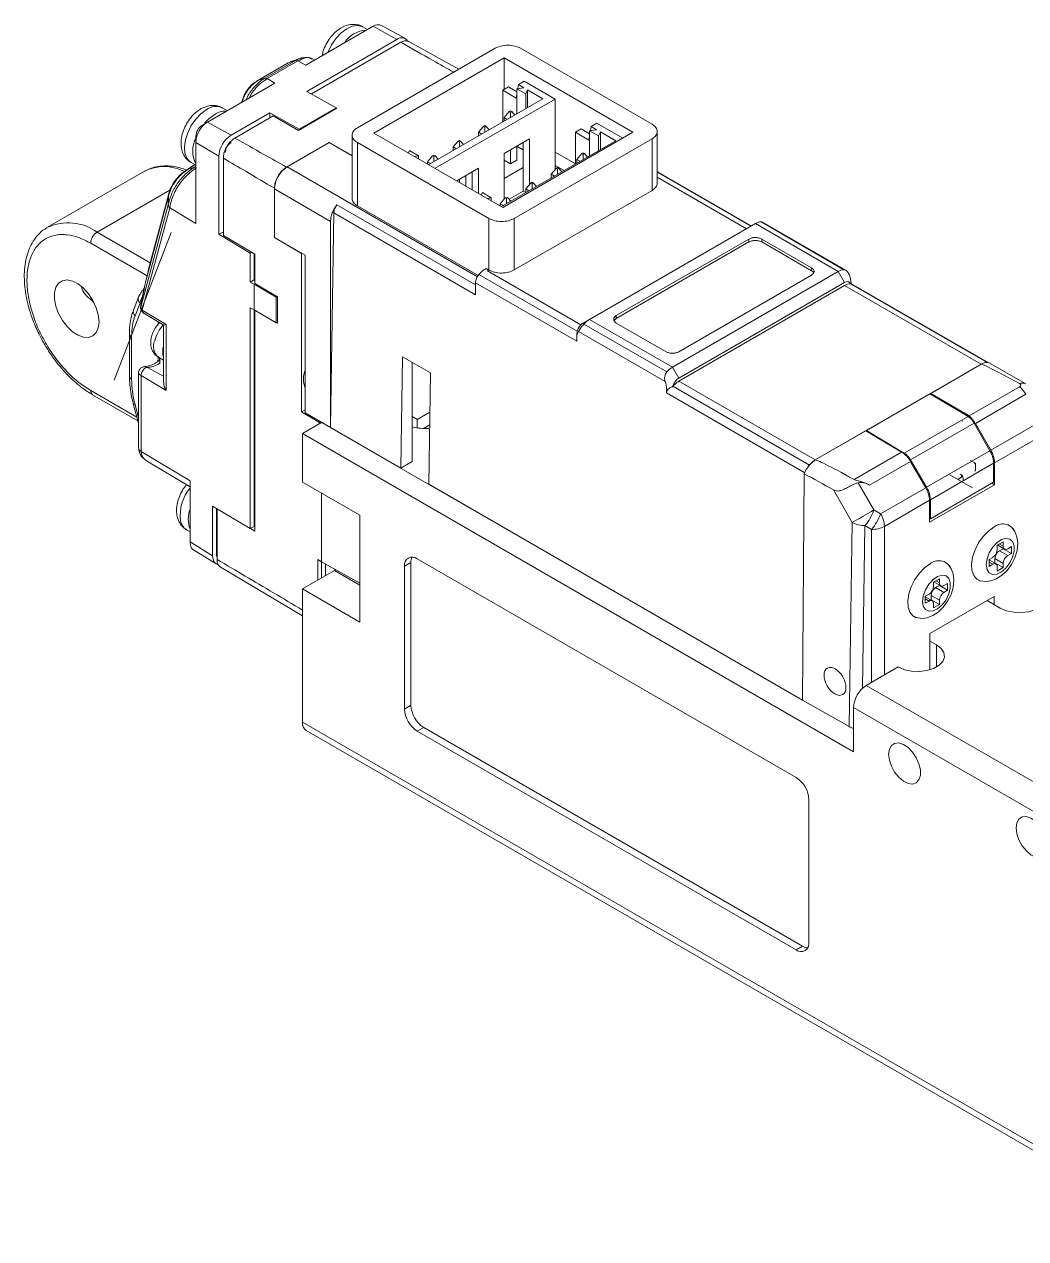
# Model space of a CAD drawing. Header units: millimetres. Extents: x 5 to 415, y 5 to 292.
# Drawn here: x 294.81 to 322.57, y 234.16 to 267.82 of the extents above; entities that cross this region are included whole.
import ezdxf

# ---------------------------------------------------------------- set-up
doc = ezdxf.new("R2010")
doc.units = ezdxf.units.MM
doc.linetypes.add('CENTERX2', pattern=[20.32, 12.7, -2.54, 2.54, -2.54])
doc.layers.add('CENTER_LINE', color=7, linetype='CENTERX2')

msp = doc.modelspace()

# ---------------------------------------------------------------- linework, layer by layer
at = {"color": 7, "linetype": 'Continuous', "lineweight": 18}
for p, q in [((304.487, 267.762), (302.615, 266.681)), ((304.33, 267.671), (304.2, 267.747)), ((305.142, 267.398), (304.487, 267.762)), ((305.376, 267.423), (304.714, 267.786)), ((302.649, 265.959), (305.142, 267.398)), ((302.774, 265.889), (305.248, 267.318)), ((306.855, 266.57), (305.457, 267.349)), ((304.046, 264.948), (307.864, 267.153)), ((308.571, 267.153), (312.213, 265.05)), ((302.124, 266.746), (301.269, 266.253)), ((302.157, 266.761), (301.305, 266.269)), ((302.332, 266.815), (301.481, 266.323)), ((302.395, 266.804), (301.543, 266.312)), ((302.222, 266.792), (302.12, 266.744)), ((302.332, 266.815), (302.157, 266.761)), ((302.438, 266.865), (302.267, 266.808)), ((302.395, 266.804), (302.615, 266.681)), ((302.507, 266.888), (302.458, 266.872)), ((302.863, 266.824), (302.8, 266.858)), ((304.505, 264.805), (308.111, 266.887)), ((308.111, 266.887), (311.682, 264.826)), ((308.111, 266.887), (308.111, 266.01)), ((301.305, 266.269), (301.481, 266.323)), ((301.543, 266.312), (301.763, 266.19)), ((308.51, 266.147), (308.669, 266.239)), ((308.669, 266.239), (309.526, 265.744)), ((301.763, 266.19), (299.891, 265.109)), ((303.462, 265.506), (302.649, 265.959)), ((308.235, 266.081), (308.076, 265.989)), ((308.076, 265.989), (308.447, 265.775)), ((308.076, 265.989), (308.076, 265.112)), ((308.235, 266.081), (308.464, 265.949)), ((308.464, 266.03), (308.659, 266.061)), ((308.713, 265.887), (308.464, 266.03)), ((308.464, 265.336), (308.464, 266.03)), ((308.51, 266.147), (308.491, 266.035)), ((308.51, 266.147), (308.659, 266.061)), ((308.765, 265.999), (308.713, 265.887)), ((308.713, 265.479), (308.713, 265.887)), ((308.765, 265.999), (309.19, 265.754)), ((308.765, 265.51), (308.765, 265.999)), ((300.858, 265.707), (300.843, 265.658)), ((309.19, 265.754), (306.025, 263.928)), ((309.526, 265.744), (306.202, 263.826)), ((308.464, 265.876), (308.447, 265.775)), ((309.526, 265.744), (309.526, 263.785)), ((300.441, 265.426), (300.311, 265.502)), ((301.624, 265.367), (300.545, 264.744)), ((300.651, 264.664), (301.712, 265.277)), ((301.624, 265.367), (302.437, 264.914)), ((301.624, 265.367), (301.624, 265.225)), ((302.419, 264.878), (301.712, 265.277)), ((303.48, 265.491), (302.419, 264.878)), ((302.437, 264.914), (303.462, 265.506)), ((303.462, 265.506), (303.462, 265.48)), ((303.462, 265.501), (303.48, 265.491)), ((308.111, 265.234), (308.253, 265.397)), ((308.2, 265.183), (308.111, 265.234)), ((308.111, 265.234), (308.111, 265.132)), ((308.288, 265.418), (308.253, 265.397)), ((308.253, 265.397), (308.288, 265.377)), ((308.324, 265.397), (308.288, 265.418)), ((308.288, 265.377), (308.324, 265.397)), ((308.288, 265.377), (308.288, 265.234)), ((308.324, 265.397), (308.406, 265.302)), ((299.891, 265.109), (299.75, 265.024)), ((300.545, 264.744), (299.891, 265.109)), ((302.437, 264.914), (302.437, 264.888)), ((307.404, 264.826), (307.546, 264.989)), ((307.581, 265.009), (307.546, 264.989)), ((307.546, 264.989), (307.581, 264.969)), ((307.616, 264.989), (307.581, 265.009)), ((307.581, 264.969), (307.616, 264.989)), ((307.581, 264.826), (307.581, 264.969)), ((307.616, 264.989), (307.699, 264.894)), ((310.25, 264.918), (310.091, 264.826)), ((310.25, 264.918), (310.479, 264.785)), ((310.479, 264.867), (310.675, 264.897)), ((310.525, 264.984), (310.506, 264.871)), ((310.525, 264.984), (310.684, 265.076)), ((310.525, 264.984), (310.675, 264.897)), ((310.684, 265.076), (311.399, 264.663)), ((299.566, 264.546), (299.569, 264.711)), ((299.566, 264.546), (299.566, 262.301)), ((300.209, 264.162), (299.566, 264.546)), ((302.083, 263.858), (303.268, 264.542)), ((303.268, 264.54), (302.101, 263.866)), ((303.268, 264.542), (303.899, 264.186)), ((303.268, 264.54), (303.268, 264.542)), ((303.899, 264.175), (303.268, 264.54)), ((303.899, 264.745), (303.899, 262.989)), ((307.687, 262.438), (304.046, 264.54)), ((304.046, 264.54), (304.046, 262.785)), ((308.076, 262.744), (304.505, 264.805)), ((306.839, 264.581), (306.697, 264.418)), ((306.874, 264.601), (306.839, 264.581)), ((306.839, 264.581), (306.874, 264.56)), ((306.909, 264.581), (306.874, 264.601)), ((306.874, 264.56), (306.909, 264.581)), ((306.874, 264.56), (306.874, 264.418)), ((306.992, 264.486), (306.909, 264.581)), ((307.493, 264.775), (307.404, 264.826)), ((307.404, 264.826), (307.404, 264.724)), ((311.205, 264.591), (308.041, 262.764)), ((311.682, 264.826), (308.076, 262.744)), ((308.111, 264.234), (308.818, 264.642)), ((312.213, 264.642), (308.394, 262.438)), ((308.642, 264.54), (308.642, 263.846)), ((308.818, 264.642), (308.818, 263.377)), ((310.091, 264.826), (310.463, 264.611)), ((310.091, 264.826), (310.091, 263.948)), ((310.479, 264.713), (310.463, 264.611)), ((310.728, 264.723), (310.479, 264.867)), ((310.479, 264.172), (310.479, 264.867)), ((310.781, 264.836), (310.728, 264.723)), ((310.728, 264.316), (310.728, 264.723)), ((310.781, 264.836), (311.205, 264.591)), ((310.781, 264.346), (310.781, 264.836)), ((312.213, 263.213), (312.213, 264.642)), ((312.359, 263.405), (312.359, 264.846)), ((305.494, 264.316), (305.464, 264.252)), ((305.743, 264.172), (305.494, 264.316)), ((306.785, 264.367), (306.697, 264.418)), ((306.697, 264.418), (306.697, 264.316)), ((308.111, 262.968), (308.111, 264.234)), ((308.288, 264.336), (308.288, 263.948)), ((308.642, 264.336), (308.465, 264.438)), ((308.465, 264.438), (308.465, 264.05)), ((310.091, 263.948), (309.526, 264.274)), ((309.526, 264.274), (310.091, 263.948)), ((310.127, 264.071), (310.268, 264.234)), ((310.303, 264.254), (310.268, 264.234)), ((310.268, 264.234), (310.303, 264.213)), ((310.339, 264.234), (310.303, 264.254)), ((310.303, 264.213), (310.339, 264.234)), ((310.303, 264.213), (310.303, 264.071)), ((310.339, 264.234), (310.421, 264.139)), ((299.537, 263.928), (299.308, 263.776)), ((299.436, 263.986), (299.566, 263.911)), ((299.566, 263.88), (299.526, 263.852)), ((300.209, 261.997), (300.209, 264.162)), ((300.332, 261.966), (300.332, 264.11)), ((305.632, 264.155), (305.743, 264.172)), ((305.743, 264.091), (305.743, 264.172)), ((305.99, 264.009), (306.131, 264.173)), ((306.078, 263.958), (305.99, 264.009)), ((305.99, 264.009), (305.99, 263.948)), ((306.167, 264.193), (306.131, 264.173)), ((306.131, 264.173), (306.167, 264.152)), ((306.202, 264.173), (306.167, 264.193)), ((306.167, 264.152), (306.202, 264.173)), ((306.167, 264.152), (306.167, 264.009)), ((306.202, 264.173), (306.285, 264.077)), ((308.111, 264.05), (308.288, 263.948)), ((308.288, 263.948), (308.465, 264.05)), ((309.526, 263.907), (309.773, 263.764)), ((310.215, 264.02), (310.127, 264.071)), ((310.127, 264.071), (310.127, 263.969)), ((298.145, 263.743), (295.458, 262.192)), ((299.526, 263.852), (299.36, 263.801)), ((306.803, 263.479), (307.404, 263.826)), ((307.051, 263.621), (307.051, 263.336)), ((307.227, 263.724), (307.227, 263.234)), ((307.404, 263.826), (307.404, 263.132)), ((308.642, 263.846), (308.111, 263.54)), ((308.642, 263.846), (308.642, 263.193)), ((309.42, 263.662), (309.561, 263.826)), ((309.508, 263.611), (309.42, 263.662)), ((309.42, 263.662), (309.42, 263.56)), ((309.596, 263.846), (309.561, 263.826)), ((309.561, 263.826), (309.596, 263.805)), ((309.632, 263.826), (309.596, 263.846)), ((309.596, 263.805), (309.632, 263.826)), ((309.596, 263.662), (309.596, 263.805)), ((309.632, 263.826), (309.714, 263.73)), ((314.964, 262.23), (312.385, 263.719)), ((301.746, 261.907), (301.746, 263.274)), ((301.747, 263.254), (303.303, 262.356)), ((301.747, 261.907), (301.747, 263.254)), ((306.874, 263.519), (306.874, 263.438)), ((308.253, 262.968), (308.642, 263.193)), ((312.213, 263.213), (308.394, 261.009)), ((308.642, 263.193), (308.712, 263.152)), ((308.854, 263.417), (308.712, 263.254)), ((308.801, 263.203), (308.712, 263.254)), ((308.712, 263.254), (308.712, 263.152)), ((308.889, 263.438), (308.854, 263.417)), ((308.854, 263.417), (308.889, 263.397)), ((308.925, 263.417), (308.889, 263.438)), ((308.889, 263.397), (308.925, 263.417)), ((308.889, 263.397), (308.889, 263.254)), ((309.007, 263.322), (308.925, 263.417)), ((298.813, 263.065), (298.253, 260.973)), ((298.822, 263.127), (298.261, 261.032)), ((298.807, 262.812), (298.813, 263.065)), ((298.829, 263.118), (298.813, 263.065)), ((307.51, 263.153), (307.48, 263.088)), ((307.759, 263.009), (307.51, 263.153)), ((307.647, 262.992), (307.759, 263.009)), ((307.759, 262.927), (307.759, 263.009)), ((308.005, 262.846), (308.147, 263.009)), ((308.182, 263.03), (308.147, 263.009)), ((308.147, 263.009), (308.182, 262.989)), ((308.217, 263.009), (308.182, 263.03)), ((308.182, 262.989), (308.217, 263.009)), ((308.182, 262.989), (308.182, 262.846)), ((308.217, 263.009), (308.3, 262.914)), ((298.807, 262.812), (298.044, 259.98)), ((298.847, 262.731), (298.083, 259.899)), ((299.566, 262.301), (298.847, 262.731)), ((303.392, 262.588), (303.303, 256.64)), ((307.317, 260.323), (303.392, 262.588)), ((307.392, 260.853), (304.046, 262.785)), ((308.094, 262.795), (308.005, 262.846)), ((308.005, 262.846), (308.005, 262.785)), ((295.443, 262.183), (295.458, 262.192)), ((303.303, 256.64), (303.303, 262.356)), ((307.687, 261.008), (307.687, 262.438)), ((308.394, 262.438), (308.394, 261.009)), ((315.076, 262.295), (310.48, 259.641)), ((315.076, 262.295), (317.374, 260.968)), ((315.233, 262.343), (317.531, 261.016)), ((317.583, 261.002), (315.275, 262.334)), ((300.209, 261.997), (300.332, 262.068)), ((301.078, 261.478), (300.209, 261.997)), ((300.332, 261.966), (301.205, 261.449)), ((301.746, 261.907), (301.747, 261.908)), ((302.497, 261.463), (301.746, 261.907)), ((301.747, 261.907), (302.596, 261.417)), ((311.223, 259.744), (314.9, 261.866)), ((314.9, 261.866), (314.9, 261.785)), ((315.253, 261.866), (316.632, 261.07)), ((315.253, 261.785), (315.253, 261.866)), ((314.9, 261.785), (311.223, 259.662)), ((316.632, 260.989), (315.253, 261.785)), ((301.117, 261.501), (301.078, 261.478)), ((301.078, 260.674), (301.078, 261.478)), ((301.182, 260.734), (301.182, 261.463)), ((301.205, 261.449), (301.205, 260.633)), ((302.507, 261.468), (302.497, 261.463)), ((302.497, 257.073), (302.497, 261.463)), ((302.596, 261.417), (302.596, 257.048)), ((310.139, 259.315), (307.416, 260.886)), ((307.616, 261.048), (307.687, 261.008)), ((307.687, 261.009), (307.652, 260.989)), ((312.778, 258.315), (317.374, 260.968)), ((316.632, 260.866), (312.955, 258.743)), ((316.632, 260.989), (316.632, 261.07)), ((317.551, 260.662), (317.374, 260.968)), ((301.182, 260.734), (301.078, 260.674)), ((301.078, 260.674), (301.182, 260.612)), ((301.205, 260.721), (301.182, 260.734)), ((301.182, 259.901), (301.182, 260.612)), ((301.8, 260.254), (301.182, 260.612)), ((301.205, 260.633), (301.833, 260.261)), ((307.322, 260.655), (307.317, 260.323)), ((310.127, 259.036), (307.322, 260.655)), ((317.551, 260.662), (312.955, 258.009)), ((317.551, 260.58), (312.955, 257.927)), ((317.551, 260.58), (321.334, 258.396)), ((317.716, 260.629), (317.724, 260.633)), ((317.716, 260.629), (321.5, 258.444)), ((321.526, 258.442), (317.726, 260.636)), ((317.728, 260.626), (317.728, 260.654)), ((297.977, 260.252), (297.84, 259.896)), ((298.118, 260.381), (298.039, 259.986)), ((298.119, 260.408), (298.045, 260.038)), ((298.12, 260.414), (298.119, 260.408)), ((301.8, 260.254), (301.823, 260.267)), ((301.8, 259.544), (301.8, 260.254)), ((301.833, 260.261), (301.833, 259.534)), ((297.886, 259.742), (298.023, 260.098)), ((298.039, 259.986), (298.039, 259.994)), ((298.083, 259.899), (298.747, 259.502)), ((298.11, 259.825), (298.679, 259.48)), ((301.182, 259.901), (301.078, 259.963)), ((301.078, 253.844), (301.078, 259.963)), ((301.182, 259.901), (301.8, 259.544)), ((301.182, 253.904), (301.182, 259.901)), ((301.205, 259.888), (301.205, 253.775)), ((298.53, 259.571), (298.53, 259.51)), ((298.747, 259.502), (298.747, 257.669)), ((301.8, 259.544), (301.833, 259.563)), ((301.833, 259.534), (301.809, 259.549)), ((310.48, 259.641), (310.303, 259.539)), ((312.622, 258.182), (310.324, 259.509)), ((310.48, 259.641), (312.778, 258.315)), ((311.223, 259.662), (311.223, 259.744)), ((312.602, 258.743), (311.223, 259.539)), ((297.729, 259.238), (297.729, 258.056)), ((297.788, 257.974), (297.788, 259.157)), ((298.677, 259.485), (298.677, 257.886)), ((310.127, 259.14), (310.127, 259.167)), ((312.575, 257.916), (310.173, 259.302)), ((310.127, 259.14), (310.127, 259.036)), ((298.519, 258.476), (298.53, 258.567)), ((298.53, 258.595), (298.53, 258.567)), ((298.536, 258.588), (298.677, 258.506)), ((298.566, 258.571), (298.565, 258.5)), ((298.568, 258.418), (298.575, 258.565)), ((305.248, 255.518), (305.294, 258.606)), ((305.294, 258.606), (306.072, 258.157)), ((297.982, 258.158), (297.982, 256.08)), ((298.562, 258.414), (298.568, 258.418)), ((305.566, 258.449), (305.566, 255.701)), ((306.072, 258.157), (306.025, 255.069)), ((312.955, 258.009), (312.778, 258.315)), ((316.738, 255.743), (321.334, 258.396)), ((319.938, 257.59), (321.334, 258.396)), ((322.569, 257.853), (321.584, 258.421)), ((298.052, 258.084), (298.052, 255.979)), ((298.747, 257.669), (298.052, 258.084)), ((312.955, 257.927), (316.738, 255.743)), ((322.57, 257.849), (322.567, 257.851)), ((296.708, 257.553), (297.961, 256.829)), ((312.613, 257.601), (312.616, 257.702)), ((312.616, 257.702), (312.664, 257.702)), ((312.79, 257.785), (316.573, 255.6)), ((318.16, 256.564), (319.912, 257.576)), ((319.912, 257.576), (320.809, 257.049)), ((319.938, 257.59), (319.938, 257.561)), ((321.003, 256.964), (319.938, 257.59)), ((322.4, 257.771), (321.003, 256.964)), ((322.569, 257.564), (321.173, 256.758)), ((297.834, 257.305), (297.971, 256.792)), ((302.596, 257.13), (302.497, 257.073)), ((303.021, 256.762), (302.497, 257.073)), ((303.303, 256.64), (302.596, 257.048)), ((305.707, 256.865), (305.566, 256.946)), ((306.055, 257.066), (305.707, 256.865)), ((305.707, 256.865), (305.707, 256.631)), ((320.97, 256.951), (319.205, 255.932)), ((320.809, 257.049), (320.97, 256.951)), ((320.809, 256.822), (320.827, 256.832)), ((321.602, 256.014), (322.998, 256.82)), ((297.971, 256.792), (297.982, 256.766)), ((303.056, 256.782), (302.525, 256.476)), ((302.525, 255.129), (302.525, 256.476)), ((302.525, 256.476), (317.799, 247.659)), ((303.056, 256.782), (315.925, 249.353)), ((303.09, 256.762), (303.091, 256.763)), ((303.269, 256.66), (303.268, 256.66)), ((303.303, 256.64), (305.248, 255.518)), ((305.876, 256.615), (306.05, 256.716)), ((316.738, 255.743), (318.135, 256.549)), ((319.131, 255.964), (318.135, 256.549)), ((318.16, 256.564), (319.041, 256.028)), ((318.16, 256.534), (318.16, 256.564)), ((321.139, 256.768), (319.377, 255.751)), ((321.578, 256), (321.139, 256.768)), ((321.602, 256.014), (321.173, 256.758)), ((322.956, 256.387), (321.706, 255.666)), ((298.052, 255.979), (299.41, 255.168)), ((317.813, 255.203), (319.131, 255.964)), ((319.041, 256.028), (319.205, 255.932)), ((321.578, 256), (319.823, 254.987)), ((298.205, 255.721), (299.41, 255.001)), ((305.566, 255.701), (305.248, 255.518)), ((316.541, 255.555), (316.573, 255.6)), ((319.378, 255.702), (318.24, 255.045)), ((319.823, 254.987), (319.377, 255.751)), ((319.799, 254.973), (319.378, 255.702)), ((321.68, 255.651), (319.928, 254.639)), ((321.175, 255.651), (321.036, 255.731)), ((321.154, 255.639), (321.175, 255.651)), ((321.175, 255.447), (321.175, 255.651)), ((321.68, 255.126), (321.68, 255.651)), ((321.706, 255.059), (321.706, 255.666)), ((299.41, 255.168), (299.41, 253.475)), ((304.116, 254.21), (302.525, 255.129)), ((316.385, 249.088), (316.432, 255.362)), ((317.928, 255.114), (318.364, 254.358)), ((321.68, 255.126), (319.928, 254.114)), ((321.099, 254.969), (320.463, 255.336)), ((320.819, 255.282), (320.688, 255.206)), ((320.79, 255.265), (320.788, 255.329)), ((321.154, 255.435), (321.175, 255.447)), ((303.056, 252.925), (303.056, 254.822)), ((306.025, 255.069), (316.385, 249.088)), ((317.764, 254.011), (317.242, 254.916)), ((318.549, 254.252), (319.799, 254.973)), ((321.706, 255.059), (319.902, 254.018)), ((321.635, 255.1), (321.706, 255.059)), ((300.035, 254.467), (301.078, 253.844)), ((300.035, 253.088), (300.035, 254.467)), ((319.902, 254.625), (318.652, 253.903)), ((319.902, 254.018), (319.902, 254.625)), ((319.928, 254.114), (319.928, 254.639)), ((300.14, 253.146), (300.14, 254.405)), ((300.157, 254.395), (300.163, 254.391)), ((300.157, 254.395), (300.157, 252.986)), ((300.157, 254.395), (300.157, 254.395)), ((304.116, 254.21), (304.116, 251.25)), ((318.364, 254.358), (318.549, 254.252)), ((319.928, 254.114), (319.902, 254.129)), ((299.312, 253.809), (299.41, 253.753)), ((301.078, 253.844), (301.182, 253.904)), ((301.082, 253.847), (301.205, 253.775)), ((301.205, 253.891), (301.182, 253.904)), ((317.678, 248.355), (317.764, 254.011)), ((318.299, 253.819), (318.114, 253.925)), ((299.41, 253.475), (300.035, 253.088)), ((321.947, 253.474), (321.782, 253.378)), ((321.947, 253.355), (321.947, 253.474)), ((299.508, 253.249), (300.135, 252.862)), ((321.782, 253.378), (321.782, 253.259)), ((321.793, 253.385), (321.983, 253.274)), ((321.841, 253.225), (321.944, 253.285)), ((321.841, 253.225), (322.071, 253.093)), ((321.944, 253.285), (321.944, 253.297)), ((321.944, 253.285), (322.174, 253.152)), ((322.174, 253.343), (322.071, 253.283)), ((322.071, 253.093), (322.174, 253.152)), ((322.174, 253.152), (322.174, 253.343)), ((300.229, 252.793), (302.525, 251.421)), ((302.951, 252.987), (303.056, 252.925)), ((302.951, 252.414), (302.951, 252.987)), ((303.056, 252.925), (304.116, 252.327)), ((303.056, 252.925), (303.056, 252.475)), ((303.162, 252.536), (303.162, 252.865)), ((305.53, 252.904), (305.354, 252.802)), ((305.354, 252.802), (305.354, 248.841)), ((305.53, 252.904), (305.53, 248.944)), ((316.208, 246.944), (305.707, 253.006)), ((321.658, 253.045), (321.555, 252.985)), ((321.555, 252.985), (321.555, 252.795)), ((321.746, 252.863), (321.555, 252.973)), ((321.555, 252.795), (321.658, 252.854)), ((321.707, 252.886), (321.717, 252.892)), ((321.717, 252.892), (321.717, 253.011)), ((321.947, 252.878), (321.717, 253.011)), ((321.717, 252.892), (321.947, 252.759)), ((321.782, 252.783), (321.782, 252.664)), ((321.782, 252.664), (321.947, 252.759)), ((321.947, 252.759), (321.947, 252.878)), ((303.409, 252.679), (302.525, 252.169)), ((303.409, 252.679), (303.448, 252.704)), ((320.179, 252.453), (320.014, 252.358)), ((320.179, 252.334), (320.179, 252.453)), ((302.525, 248.474), (302.525, 252.169)), ((302.525, 252.169), (304.116, 251.25)), ((320.014, 252.358), (320.014, 252.239)), ((320.025, 252.364), (320.216, 252.254)), ((320.073, 252.205), (320.176, 252.264)), ((320.073, 252.205), (320.303, 252.072)), ((320.176, 252.264), (320.176, 252.277)), ((320.176, 252.264), (320.406, 252.132)), ((320.406, 252.322), (320.303, 252.263)), ((320.303, 252.072), (320.406, 252.132)), ((320.406, 252.132), (320.406, 252.322)), ((319.891, 252.024), (319.787, 251.965)), ((319.787, 251.965), (319.787, 251.774)), ((319.978, 251.843), (319.787, 251.953)), ((319.787, 251.774), (319.891, 251.834)), ((321.697, 251.961), (319.911, 250.931)), ((319.939, 251.865), (319.95, 251.871)), ((319.95, 251.871), (319.95, 251.99)), ((320.179, 251.858), (319.95, 251.99)), ((319.95, 251.871), (320.179, 251.739)), ((320.014, 251.763), (320.014, 251.643)), ((320.179, 251.739), (320.179, 251.858)), ((321.501, 251.849), (321.865, 251.639)), ((321.697, 251.961), (321.697, 251.736)), ((320.014, 251.643), (320.179, 251.739)), ((319.911, 250.931), (319.911, 249.928)), ((320.097, 250.618), (319.911, 250.726)), ((319.036, 250.006), (318.152, 249.496)), ((318.152, 249.496), (324.127, 246.047)), ((315.925, 249.353), (315.959, 249.334)), ((317.678, 248.355), (316.385, 249.088)), ((305.354, 248.841), (305.53, 248.944)), ((317.799, 248.883), (317.799, 247.659)), ((324.127, 245.23), (317.799, 248.883)), ((326.92, 234.391), (302.525, 248.474)), ((302.629, 248.245), (327.024, 234.162)), ((305.884, 248.331), (305.707, 248.229)), ((305.707, 248.229), (316.208, 242.167)), ((305.884, 248.331), (316.385, 242.269)), ((316.561, 242.371), (316.561, 246.332)), ((316.208, 242.167), (316.385, 242.269))]:
    msp.add_line(p, q, dxfattribs=at)
at = {"color": 8, "linetype": 'Continuous', "lineweight": 18}
for p, q in [((302.157, 266.761), (302.223, 266.79)), ((301.277, 266.251), (301.305, 266.269)), ((299.36, 263.801), (299.545, 263.923)), ((302.101, 263.866), (307.373, 260.823)), ((299.36, 263.801), (299.324, 263.777)), ((312.359, 263.721), (314.953, 262.224)), ((312.359, 263.578), (314.829, 262.152)), ((296.833, 262.056), (298.851, 263.221)), ((307.321, 260.597), (303.481, 262.813)), ((296.833, 262.056), (298.307, 261.205)), ((296.656, 261.75), (298.216, 260.849)), ((307.652, 260.989), (310.244, 259.492)), ((298.023, 260.098), (298.053, 260.08)), ((298.677, 258.063), (298.227, 258.31)), ((297.934, 256.929), (296.656, 257.667)), ((316.443, 255.39), (312.613, 257.601)), ((297.982, 256.914), (297.886, 257.275)), ((319.041, 256.017), (319.041, 256.028)), ((318.114, 253.925), (318.046, 249.415)), ((318.299, 249.58), (318.299, 253.819)), ((318.652, 253.903), (318.652, 249.784)), ((300.157, 253.136), (300.14, 253.146)), ((321.844, 253.414), (321.947, 253.355)), ((321.658, 252.854), (321.555, 252.914)), ((303.409, 252.679), (304.116, 252.271)), ((320.076, 252.394), (320.179, 252.334)), ((319.891, 251.834), (319.787, 251.893)), ((320.097, 250.618), (320.097, 250.006))]:
    msp.add_line(p, q, dxfattribs=at)
at = {"color": 8, "linetype": 'Continuous', "lineweight": 18, "flags": 128}
for points in [[(304.2, 267.747), (304.178, 267.758), (304.05, 267.788), (303.905, 267.766), (303.751, 267.696), (303.597, 267.582), (303.454, 267.43), (303.331, 267.251), (303.234, 267.055), (303.226, 267.034)], [(299.864, 265.453), (299.711, 265.339), (299.567, 265.188), (299.443, 265.009), (299.346, 264.813), (299.282, 264.613), (299.256, 264.421), (299.268, 264.249), (299.318, 264.109), (299.403, 264.008), (299.436, 263.986)], [(298.253, 260.973), (298.256, 261.007), (298.261, 261.032)], [(298.119, 260.408), (298.118, 260.402), (298.118, 260.381)], [(297.886, 257.275), (297.862, 257.281), (297.846, 257.29), (297.836, 257.301), (297.834, 257.305)], [(297.982, 256.776), (297.973, 256.787), (297.971, 256.792)]]:
    msp.add_lwpolyline(points, dxfattribs=at)
at = {"color": 7, "linetype": 'Continuous', "lineweight": 18, "flags": 128}
for points in [[(299.814, 265.075), (299.94, 265.206), (300.094, 265.32)], [(296.886, 259.576), (296.867, 259.409), (296.81, 259.276), (296.718, 259.184), (296.599, 259.138), (296.459, 259.143), (296.306, 259.198), (296.151, 259.298), (296.004, 259.439), (295.873, 259.61), (295.767, 259.802), (295.692, 260.002), (295.653, 260.198), (295.653, 260.377), (295.692, 260.528), (295.767, 260.642), (295.873, 260.711), (296.004, 260.732), (296.151, 260.702), (296.306, 260.624), (296.459, 260.502), (296.599, 260.345), (296.718, 260.162), (296.81, 259.964), (296.867, 259.765), (296.886, 259.576)], [(302.585, 258.196), (302.59, 258.174), (302.596, 258.156)], [(317.764, 254.011), (317.82, 254.044), (317.887, 254.082), (317.962, 254.126), (318.044, 254.173), (318.128, 254.221), (318.211, 254.27), (318.291, 254.316), (318.364, 254.358)], [(321.688, 253.885), (321.534, 253.774), (321.39, 253.625), (321.264, 253.447), (321.165, 253.252), (321.099, 253.052), (321.07, 252.859), (321.08, 252.686), (321.128, 252.543), (321.211, 252.44), (321.299, 252.391)], [(321.249, 252.424), (321.306, 252.397), (321.457, 252.374), (321.607, 252.393), (321.758, 252.45), (321.909, 252.547), (322.052, 252.684), (322.174, 252.85), (322.267, 253.036), (322.328, 253.233), (322.349, 253.436), (322.327, 253.609), (322.268, 253.758), (322.177, 253.879), (322.074, 253.955), (322.074, 253.955)], [(321.476, 252.844), (321.497, 252.711), (321.558, 252.616), (321.652, 252.57), (321.769, 252.578), (321.897, 252.64), (322.021, 252.748), (322.128, 252.89), (322.207, 253.053), (322.248, 253.216), (322.248, 253.364), (322.207, 253.48), (322.128, 253.551), (322.021, 253.57), (321.897, 253.535), (321.769, 253.449), (321.652, 253.322), (321.558, 253.167), (321.497, 253.002), (321.476, 252.844)], [(319.92, 252.865), (319.766, 252.754), (319.622, 252.604), (319.497, 252.427), (319.398, 252.232), (319.332, 252.031), (319.303, 251.839), (319.312, 251.666), (319.36, 251.523), (319.443, 251.42), (319.531, 251.37)], [(319.482, 251.404), (319.538, 251.376), (319.689, 251.354), (319.84, 251.372), (319.991, 251.429), (320.141, 251.527), (320.284, 251.664), (320.406, 251.83), (320.5, 252.015), (320.56, 252.212), (320.581, 252.416), (320.559, 252.589), (320.501, 252.738), (320.409, 252.859), (320.306, 252.934), (320.306, 252.934)], [(319.708, 251.824), (319.729, 251.69), (319.79, 251.595), (319.884, 251.55), (320.001, 251.558), (320.129, 251.619), (320.253, 251.727), (320.36, 251.87), (320.439, 252.032), (320.48, 252.196), (320.48, 252.344), (320.439, 252.459), (320.36, 252.531), (320.253, 252.55), (320.129, 252.514), (320.001, 252.429), (319.884, 252.301), (319.79, 252.147), (319.729, 251.982), (319.708, 251.824)], [(322.925, 252.251), (323.053, 252.153), (323.128, 252.037), (323.143, 251.914), (323.098, 251.794), (322.995, 251.686), (322.844, 251.598), (322.657, 251.539), (322.448, 251.513), (322.236, 251.522), (322.035, 251.565), (321.865, 251.639)], [(320.097, 250.618), (320.225, 250.52), (320.299, 250.404), (320.315, 250.281), (320.269, 250.161), (320.167, 250.053), (320.016, 249.966), (319.829, 249.907), (319.62, 249.88), (319.407, 249.889), (319.207, 249.932), (319.036, 250.006)], [(318.771, 247.587), (318.791, 247.726), (318.848, 247.83), (318.937, 247.89), (319.051, 247.9), (319.18, 247.86), (319.311, 247.773), (319.434, 247.647), (319.537, 247.492), (319.611, 247.324), (319.65, 247.156), (319.65, 247.004), (319.611, 246.881), (319.537, 246.798), (319.434, 246.763), (319.311, 246.778), (319.18, 246.842), (319.051, 246.95), (318.937, 247.092), (318.848, 247.256), (318.791, 247.426), (318.771, 247.587)], [(322.307, 245.546), (322.326, 245.685), (322.383, 245.789), (322.473, 245.849), (322.587, 245.859), (322.715, 245.819), (322.847, 245.732), (322.969, 245.606), (323.072, 245.451), (323.147, 245.283), (323.185, 245.115), (323.185, 244.963), (323.147, 244.84), (323.072, 244.757), (322.969, 244.722), (322.847, 244.737), (322.715, 244.801), (322.587, 244.909), (322.473, 245.051), (322.383, 245.214), (322.326, 245.385), (322.307, 245.546)]]:
    msp.add_lwpolyline(points, dxfattribs=at)
at = {"color": 7, "linetype": 'Continuous', "lineweight": 18}
for centre, radius, start, end in [((304.321, 266.907), 0.747, 91.6324, 148.3622), ((304.622, 267.573), 0.232, 66.728, 125.5268), ((305.272, 267.24), 0.205, 30.1657, 129.7343), ((300.384, 264.895), 0.515, 86.9886, 124.2677), ((300.272, 264.514), 0.706, 122.6055, 177.3945), ((299.962, 264.693), 0.393, 122.6055, 177.3945), ((300.271, 264.302), 0.789, 152.9528, 206.7699), ((300.939, 264.129), 0.731, 122.6055, 177.3945), ((300.734, 264.247), 0.351, 122.6055, 177.3945), ((312.342, 263.644), 0.0862, 60.1516, 78.6073), ((297.04, 261.732), 0.384, 122.6055, 177.3945), ((317.545, 260.693), 0.324, 92.431, 121.7531), ((297.979, 259.853), 0.145, 162.8112, 229.9982), ((298.153, 259.983), 0.109, 181.664, 230.3258), ((310.804, 259.1), 0.631, 120.8988, 139.6361), ((299.199, 258.744), 0.547, 162.7383, 197.2977), ((303.303, 257.987), 0.75, 160.5443, 199.4557), ((321.502, 258.128), 0.316, 90.407, 121.9974), ((321.481, 258.191), 0.253, 65.8387, 125.4717), ((321.498, 258.356), 0.0888, 60.3017, 88.9053), ((296.782, 257.655), 0.126, 174.4557, 233.4341), ((321.882, 257.174), 0.79, 29.6103, 49.0883), ((320.486, 256.367), 0.79, 29.6103, 49.0883), ((305.952, 258.271), 1.658, 256.5271, 272.705), ((318.744, 255.352), 0.724, 28.8952, 57.6862), ((320.985, 255.641), 0.721, 1.9565, 31.1437), ((317.152, 255.097), 0.767, 122.6398, 159.803), ((320.643, 255.193), 0.197, 353.7012, 54.9867), ((319.181, 254.6), 0.721, 1.9565, 31.1437), ((300.183, 254.105), 0.822, 160.1491, 199.8509), ((317.05, 254.828), 1.396, 319.6831, 340.3169), ((317.234, 254.722), 1.396, 319.6831, 340.3169), ((317.931, 253.878), 0.721, 1.9565, 31.1437), ((318.108, 254.654), 0.729, 241.8317, 270.4874), ((318.313, 254.54), 0.721, 268.8559, 298.0402), ((321.929, 253.594), 0.378, 32.7123, 129.6869), ((321.513, 253.272), 0.269, 302.6055, 357.3945), ((321.986, 252.999), 0.269, 122.6055, 177.3945), ((322.023, 253.342), 0.0764, 170.786, 309.2033), ((305.569, 252.837), 0.218, 50.7967, 189.214), ((305.849, 252.915), 0.319, 154.2919, 182.1046), ((320.162, 252.574), 0.378, 32.7123, 129.6869), ((321.707, 252.795), 0.0764, 350.786, 129.2033), ((322.216, 252.866), 0.269, 122.6055, 177.3945), ((319.746, 252.251), 0.269, 302.6055, 357.3945), ((320.218, 251.978), 0.269, 122.6055, 177.3945), ((320.255, 252.322), 0.0764, 170.786, 309.2033), ((319.939, 251.775), 0.0764, 350.786, 129.2033), ((320.448, 251.846), 0.269, 122.6055, 177.3945), ((318.566, 248.849), 0.768, 122.6055, 177.3945), ((306.121, 248.876), 0.768, 182.6055, 237.3945), ((306.298, 248.978), 0.768, 182.6055, 237.3945), ((302.77, 248.447), 0.246, 173.7012, 234.9867), ((315.794, 246.297), 0.768, 2.6055, 57.3945), ((316.346, 242.336), 0.218, 230.7967, 9.214), ((316.554, 242.539), 0.319, 237.8986, 265.7044)]:
    msp.add_arc(centre, radius, start, end, dxfattribs=at)
at = {"color": 8, "linetype": 'Continuous', "lineweight": 18}
for centre, radius, start, end in [((300.127, 265.116), 0.428, 64.5192, 127.9613), ((298.694, 262.666), 1.209, 63.3904, 117.0072), ((296.029, 260.946), 1.37, 54.0761, 114.6134), ((298.115, 260.208), 0.144, 161.5178, 230.0807), ((299.443, 258.787), 1.047, 137.9207, 165.4691), ((297.829, 259.249), 0.101, 186.493, 245.5554), ((298.794, 258.89), 0.398, 156.4457, 229.543), ((297.829, 258.066), 0.101, 185.6948, 245.6253), ((322.472, 257.664), 0.212, 62.7652, 110.696), ((298.105, 256.091), 0.124, 185.362, 244.6121), ((300.333, 254.207), 1.196, 140.5221, 186.9086), ((299.501, 254.114), 0.359, 188.1904, 238.2637)]:
    msp.add_arc(centre, radius, start, end, dxfattribs=at)
at = {"color": 7, "linetype": 'Continuous', "lineweight": 18}
for centre, major_axis, ratio, start_param, end_param in [((361.847, 234.6), (40.514, -23.795), 0.007557, 2.91635, 3.137304), ((357.251, 231.947), (40.514, -23.795), 0.007557, 2.915028, 3.137304), ((352.017, 234.969), (40.866, -23.189), 0.007622, 2.59292, 2.631892), ((318.223, 254.478), (-0.354, 0.612), 0.577335, 5.463585, 6.128989), ((300.389, 253.293), (0.25, 0.433), 0.577206, 2.356266, 3.398923), ((318.028, 248.561), (0.5, 0), 0.577243, 3.935679, 4.235596)]:
    msp.add_ellipse(centre, major_axis=major_axis, ratio=ratio, start_param=start_param, end_param=end_param, dxfattribs=at)
msp.add_ellipse((317.284, 249.608), major_axis=(-0.212, 0.368), ratio=0.587458, dxfattribs=at)
for points, knots in [([(304.198, 267.745), (304.193, 267.749), (304.146, 267.784), (304.036, 267.812), (303.882, 267.821), (303.728, 267.785), (303.576, 267.712), (303.428, 267.599), (303.292, 267.45), (303.18, 267.273), (303.102, 267.101), (303.08, 266.99), (303.071, 266.945)], [0, 0, 0, 0, 0.012325, 0.116736, 0.217266, 0.319549, 0.428634, 0.546131, 0.668258, 0.790756, 0.914233, 1, 1, 1, 1]), ([(305.248, 267.318), (305.283, 267.334), (305.354, 267.366), (305.432, 267.366), (305.461, 267.342), (305.468, 267.337)], [0, 0, 0, 0, 0.436701, 0.873404, 1, 1, 1, 1]), ([(302.395, 266.804), (302.466, 266.836), (302.61, 266.901), (302.75, 266.902), (302.793, 266.858), (302.797, 266.854)], [0, 0, 0, 0, 0.466349, 0.949327, 1, 1, 1, 1]), ([(302.798, 266.851), (302.759, 266.871), (302.672, 266.916), (302.559, 266.895), (302.495, 266.884)], [0, 0, 0, 0, 0.43996, 1, 1, 1, 1]), ([(302.223, 266.79), (302.235, 266.797), (302.251, 266.806), (302.264, 266.807), (302.268, 266.807)], [0, 0, 0, 0, 0.763439, 1, 1, 1, 1]), ([(301.279, 266.258), (301.235, 266.23), (301.143, 266.17), (301.011, 266.029), (300.918, 265.881), (300.864, 265.748), (300.852, 265.682), (300.847, 265.647)], [0, 0, 0, 0, 0.20444, 0.43169, 0.692093, 0.838771, 1, 1, 1, 1]), ([(300.305, 265.497), (300.281, 265.512), (300.213, 265.555), (300.08, 265.576), (299.927, 265.565), (299.8, 265.523), (299.727, 265.483), (299.701, 265.469)], [0, 0, 0, 0, 0.134708, 0.378003, 0.616827, 0.865594, 1, 1, 1, 1]), ([(299.701, 265.469), (299.67, 265.448), (299.585, 265.393), (299.459, 265.273), (299.335, 265.106), (299.239, 264.919), (299.175, 264.72), (299.153, 264.525), (299.172, 264.346), (299.229, 264.194), (299.317, 264.068), (299.398, 264.013), (299.437, 263.987)], [0, 0, 0, 0, 0.064789, 0.175162, 0.285631, 0.396495, 0.509082, 0.625204, 0.728763, 0.824967, 0.9165, 1, 1, 1, 1]), ([(300.332, 264.11), (300.335, 264.154), (300.342, 264.241), (300.397, 264.383), (300.478, 264.514), (300.568, 264.61), (300.628, 264.649), (300.651, 264.664)], [0, 0, 0, 0, 0.214702, 0.429404, 0.644089, 0.858766, 1, 1, 1, 1]), ([(300.651, 264.664), (300.919, 264.514), (301.397, 264.245), (301.873, 263.976), (302.083, 263.858)], [0, 0, 0, 0, 0.560004, 1, 1, 1, 1]), ([(299.313, 263.776), (299.253, 263.798), (299.118, 263.848), (298.908, 263.887), (298.686, 263.9), (298.47, 263.873), (298.278, 263.818), (298.17, 263.753), (298.123, 263.725)], [0, 0, 0, 0, 0.1420824, 0.3187828, 0.4970889, 0.6775457, 0.8617505, 1, 1, 1, 1]), ([(301.746, 263.274), (301.482, 263.43), (301.01, 263.71), (300.539, 263.988), (300.332, 264.11)], [0, 0, 0, 0, 0.560005, 1, 1, 1, 1]), ([(299.526, 263.852), (299.442, 263.794), (299.274, 263.678), (299.046, 263.401), (298.872, 263.094), (298.829, 262.906), (298.807, 262.812)], [0, 0, 0, 0, 0.2502245, 0.5000044, 0.7497637, 1, 1, 1, 1]), ([(298.813, 263.065), (298.833, 263.133), (298.871, 263.265), (298.987, 263.45), (299.096, 263.583), (299.214, 263.703), (299.303, 263.763), (299.36, 263.801)], [0, 0, 0, 0, 0.256012, 0.50256, 0.638236, 0.766006, 1, 1, 1, 1]), ([(299.334, 263.791), (299.284, 263.758), (299.178, 263.69), (299.024, 263.53), (298.913, 263.364), (298.844, 263.215), (298.826, 263.14), (298.817, 263.102)], [0, 0, 0, 0, 0.206748, 0.436121, 0.696813, 0.842091, 1, 1, 1, 1]), ([(299.588, 263.841), (299.525, 263.799), (299.391, 263.711), (299.22, 263.53), (299.085, 263.347), (298.981, 263.167), (298.887, 262.952), (298.861, 262.809), (298.847, 262.731)], [0, 0, 0, 0, 0.180061, 0.378365, 0.505739, 0.63991, 0.801206, 1, 1, 1, 1]), ([(299.526, 263.852), (299.535, 263.854), (299.555, 263.857), (299.577, 263.847), (299.588, 263.841)], [0, 0, 0, 0, 0.502742, 1, 1, 1, 1]), ([(302.083, 263.858), (302.045, 263.832), (301.969, 263.779), (301.868, 263.654), (301.792, 263.511), (301.752, 263.378), (301.748, 263.303), (301.746, 263.274)], [0, 0, 0, 0, 0.214702, 0.429406, 0.644091, 0.858768, 1, 1, 1, 1]), ([(298.807, 262.812), (298.808, 262.805), (298.808, 262.791), (298.817, 262.773), (298.828, 262.754), (298.839, 262.739), (298.845, 262.733), (298.847, 262.731)], [0, 0, 0, 0, 0.249886, 0.499926, 0.747959, 0.907794, 1, 1, 1, 1]), ([(315.233, 262.343), (315.25, 262.343), (315.267, 262.342), (315.274, 262.334), (315.274, 262.334)], [0, 0, 0, 0, 0.944707, 1, 1, 1, 1]), ([(295.442, 262.177), (295.422, 262.166), (295.331, 262.119), (295.201, 261.995), (295.057, 261.811), (294.948, 261.598), (294.87, 261.36), (294.825, 261.101), (294.81, 260.826), (294.826, 260.542), (294.869, 260.254), (294.938, 259.965), (295.022, 259.702), (295.113, 259.47), (295.22, 259.231), (295.31, 259.066), (295.366, 258.964)], [0, 0, 0, 0, 0.024201, 0.108003, 0.186301, 0.265745, 0.345873, 0.426004, 0.505601, 0.584164, 0.661228, 0.735589, 0.811099, 0.865728, 0.916886, 1, 1, 1, 1]), ([(296.656, 257.667), (296.545, 257.738), (296.323, 257.88), (295.994, 258.185), (295.68, 258.553), (295.397, 258.982), (295.205, 259.365), (295.084, 259.676), (294.989, 259.973), (294.909, 260.332), (294.878, 260.735), (294.909, 261.102), (295.005, 261.426), (295.168, 261.695), (295.397, 261.889), (295.634, 261.974), (295.842, 261.995), (296.051, 261.983), (296.323, 261.922), (296.545, 261.807), (296.656, 261.75)], [0, 0, 0, 0, 0.060004, 0.11999, 0.184292, 0.249958, 0.315624, 0.3478, 0.380008, 0.439987, 0.5, 0.559978, 0.619991, 0.684293, 0.749959, 0.815625, 0.8478, 0.880009, 0.939979, 1, 1, 1, 1]), ([(298.118, 260.381), (298.14, 260.49), (298.184, 260.707), (298.23, 260.885), (298.253, 260.973)], [0, 0, 0, 0, 0.504153, 1, 1, 1, 1]), ([(298.262, 261.036), (298.238, 260.943), (298.19, 260.755), (298.143, 260.528), (298.12, 260.414)], [0, 0, 0, 0, 0.500641, 1, 1, 1, 1]), ([(316.687, 260.94), (316.687, 260.941), (316.68, 260.96), (316.656, 260.974), (316.632, 260.989)], [0, 0, 0, 0, 0.028271, 1, 1, 1, 1]), ([(317.531, 261.016), (317.548, 261.014), (317.58, 261.009), (317.626, 260.969), (317.659, 260.918), (317.675, 260.879), (317.681, 260.864)], [0, 0, 0, 0, 0.270501, 0.54064, 0.820446, 1, 1, 1, 1]), ([(317.728, 260.654), (317.726, 260.684), (317.721, 260.751), (317.695, 260.824), (317.681, 260.864)], [0, 0, 0, 0, 0.4520547, 1, 1, 1, 1]), ([(296.401, 260.54), (296.407, 260.519), (296.427, 260.431), (296.542, 260.283), (296.669, 260.177), (296.737, 260.121)], [0, 0, 0, 0, 0.135206, 0.543251, 1, 1, 1, 1]), ([(317.716, 260.628), (317.708, 260.642), (317.692, 260.669), (317.652, 260.687), (317.604, 260.687), (317.569, 260.67), (317.551, 260.662)], [0, 0, 0, 0, 0.250117, 0.500156, 0.750117, 1, 1, 1, 1]), ([(298.133, 260.492), (298.116, 260.472), (298.082, 260.433), (298.04, 260.372), (298.003, 260.311), (297.987, 260.273), (297.978, 260.254)], [0, 0, 0, 0, 0.244288, 0.492398, 0.744267, 1, 1, 1, 1]), ([(297.844, 259.893), (297.828, 259.854), (297.783, 259.743), (297.747, 259.536), (297.726, 259.355), (297.73, 259.251), (297.731, 259.237)], [0, 0, 0, 0, 0.203767, 0.575828, 0.945132, 1, 1, 1, 1]), ([(298.038, 259.954), (298.038, 259.957), (298.035, 259.968), (298.038, 259.978), (298.039, 259.986)], [0, 0, 0, 0, 0.312147, 1, 1, 1, 1]), ([(298.037, 259.954), (298.039, 259.945), (298.042, 259.926), (298.054, 259.896), (298.072, 259.868), (298.096, 259.843), (298.116, 259.826), (298.129, 259.821), (298.132, 259.82)], [0, 0, 0, 0, 0.172426, 0.356137, 0.548146, 0.744845, 0.942599, 1, 1, 1, 1]), ([(298.044, 259.98), (298.044, 259.979), (298.043, 259.976), (298.042, 259.974), (298.04, 259.974), (298.039, 259.977), (298.039, 259.983), (298.039, 259.986)], [0, 0, 0, 0, 0.107272, 0.216266, 0.463262, 0.73307, 1, 1, 1, 1]), ([(298.083, 259.899), (298.084, 259.883), (298.086, 259.858), (298.097, 259.835), (298.106, 259.829), (298.111, 259.825)], [0, 0, 0, 0, 0.474028, 0.741263, 1, 1, 1, 1]), ([(298.566, 259.549), (298.538, 259.52), (298.469, 259.451), (298.389, 259.316), (298.355, 259.211), (298.339, 259.16)], [0, 0, 0, 0, 0.268269, 0.648475, 1, 1, 1, 1]), ([(298.747, 259.502), (298.747, 259.502), (298.732, 259.496), (298.703, 259.484), (298.678, 259.476), (298.679, 259.481), (298.679, 259.481)], [0, 0, 0, 0, 0.0106699, 0.3972726, 0.9585798, 1, 1, 1, 1]), ([(310.303, 259.539), (310.286, 259.528), (310.251, 259.504), (310.203, 259.448), (310.163, 259.384), (310.147, 259.338), (310.139, 259.315)], [0, 0, 0, 0, 0.249826, 0.499768, 0.749826, 1, 1, 1, 1]), ([(310.173, 259.302), (310.183, 259.317), (310.201, 259.347), (310.239, 259.402), (310.28, 259.457), (310.309, 259.492), (310.324, 259.509)], [0, 0, 0, 0, 0.268331, 0.522065, 0.764688, 1, 1, 1, 1]), ([(311.223, 259.662), (311.2, 259.647), (311.171, 259.629), (311.165, 259.606), (311.163, 259.601)], [0, 0, 0, 0, 0.793162, 1, 1, 1, 1]), ([(298.339, 259.16), (298.332, 259.127), (298.315, 259.041), (298.319, 258.908), (298.361, 258.77), (298.434, 258.658), (298.504, 258.612), (298.537, 258.59)], [0, 0, 0, 0, 0.152772, 0.391983, 0.611236, 0.821515, 1, 1, 1, 1]), ([(310.127, 259.167), (310.127, 259.191), (310.128, 259.243), (310.135, 259.29), (310.139, 259.315)], [0, 0, 0, 0, 0.453789, 1, 1, 1, 1]), ([(310.173, 259.302), (310.16, 259.279), (310.134, 259.233), (310.129, 259.17), (310.127, 259.14)], [0, 0, 0, 0, 0.523313, 1, 1, 1, 1]), ([(295.366, 258.964), (295.431, 258.857), (295.522, 258.708), (295.672, 258.5), (295.806, 258.33), (295.973, 258.141), (296.156, 257.96), (296.354, 257.791), (296.539, 257.653), (296.659, 257.584), (296.708, 257.556)], [0, 0, 0, 0, 0.179083, 0.251781, 0.37184, 0.49551, 0.627189, 0.763488, 0.903148, 1, 1, 1, 1]), ([(298.574, 258.52), (298.561, 258.51), (298.539, 258.492), (298.467, 258.433), (298.361, 258.381), (298.236, 258.336), (298.174, 258.332), (298.146, 258.33)], [0, 0, 0, 0, 0.078518, 0.136903, 0.444801, 0.748885, 1, 1, 1, 1]), ([(298.568, 258.418), (298.568, 258.446), (298.568, 258.482), (298.565, 258.497), (298.565, 258.5)], [0, 0, 0, 0, 0.804617, 1, 1, 1, 1]), ([(298.156, 258.331), (298.141, 258.329), (298.111, 258.327), (298.071, 258.31), (298.038, 258.287), (298.009, 258.254), (297.99, 258.215), (297.981, 258.179), (297.983, 258.163), (297.983, 258.16)], [0, 0, 0, 0, 0.166794, 0.328217, 0.477563, 0.609662, 0.80982, 0.965463, 1, 1, 1, 1]), ([(298.173, 258.294), (298.158, 258.283), (298.126, 258.26), (298.086, 258.205), (298.058, 258.142), (298.054, 258.103), (298.052, 258.084)], [0, 0, 0, 0, 0.25, 0.5, 0.75, 1, 1, 1, 1]), ([(298.173, 258.294), (298.183, 258.299), (298.202, 258.308), (298.219, 258.31), (298.227, 258.31)], [0, 0, 0, 0, 0.5237, 1, 1, 1, 1]), ([(298.227, 258.31), (298.28, 258.315), (298.388, 258.325), (298.504, 258.385), (298.562, 258.414)], [0, 0, 0, 0, 0.5, 1, 1, 1, 1]), ([(312.575, 257.916), (312.568, 257.94), (312.556, 257.987), (312.561, 258.061), (312.582, 258.129), (312.609, 258.164), (312.622, 258.182)], [0, 0, 0, 0, 0.268398, 0.522178, 0.764747, 1, 1, 1, 1]), ([(312.778, 258.315), (312.751, 258.297), (312.697, 258.262), (312.647, 258.209), (312.622, 258.182)], [0, 0, 0, 0, 0.500008, 1, 1, 1, 1]), ([(297.731, 258.055), (297.732, 257.98), (297.735, 257.819), (297.771, 257.566), (297.814, 257.389), (297.835, 257.305)], [0, 0, 0, 0, 0.313061, 0.67417, 1, 1, 1, 1]), ([(298.679, 257.886), (298.68, 257.864), (298.682, 257.803), (298.713, 257.728), (298.74, 257.68), (298.747, 257.669), (298.747, 257.669)], [0, 0, 0, 0, 0.304306, 0.842727, 0.990669, 1, 1, 1, 1]), ([(312.616, 257.702), (312.614, 257.735), (312.611, 257.804), (312.587, 257.878), (312.575, 257.916)], [0, 0, 0, 0, 0.479315, 1, 1, 1, 1]), ([(312.955, 258.009), (312.937, 257.997), (312.902, 257.973), (312.854, 257.918), (312.814, 257.853), (312.798, 257.808), (312.79, 257.785)], [0, 0, 0, 0, 0.249883, 0.499844, 0.749883, 1, 1, 1, 1]), ([(322.397, 257.863), (322.405, 257.857), (322.421, 257.846), (322.433, 257.825), (322.432, 257.804), (322.42, 257.784), (322.406, 257.775), (322.4, 257.771)], [0, 0, 0, 0, 0.209529, 0.419059, 0.628588, 0.838117, 1, 1, 1, 1]), ([(312.613, 257.601), (312.616, 257.619), (312.622, 257.656), (312.649, 257.687), (312.664, 257.702)], [0, 0, 0, 0, 0.48427, 1, 1, 1, 1]), ([(312.664, 257.702), (312.678, 257.715), (312.715, 257.747), (312.762, 257.771), (312.79, 257.785)], [0, 0, 0, 0, 0.395708, 1, 1, 1, 1]), ([(320.97, 256.951), (321.006, 256.925), (321.069, 256.879), (321.118, 256.802), (321.139, 256.768)], [0, 0, 0, 0, 0.557682, 1, 1, 1, 1]), ([(297.984, 256.075), (297.986, 256.043), (297.991, 255.973), (298.038, 255.874), (298.109, 255.786), (298.173, 255.743), (298.204, 255.722)], [0, 0, 0, 0, 0.2212657, 0.479283, 0.7396894, 1, 1, 1, 1]), ([(319.377, 255.751), (319.349, 255.793), (319.298, 255.869), (319.234, 255.913), (319.205, 255.932)], [0, 0, 0, 0, 0.557681, 1, 1, 1, 1]), ([(321.578, 256), (321.61, 255.933), (321.67, 255.814), (321.677, 255.701), (321.68, 255.651)], [0, 0, 0, 0, 0.557568, 1, 1, 1, 1]), ([(317.242, 254.916), (317.273, 254.902), (317.335, 254.875), (317.447, 254.891), (317.567, 254.948), (317.704, 255.022), (317.828, 255.083), (317.901, 255.106), (317.928, 255.114)], [0, 0, 0, 0, 0.154072, 0.309207, 0.488335, 0.671502, 0.878231, 1, 1, 1, 1]), ([(318.24, 255.045), (318.166, 255.081), (318.062, 255.132), (317.925, 255.166), (317.855, 255.184), (317.825, 255.197), (317.813, 255.203)], [0, 0, 0, 0, 0.5436634, 0.7640714, 0.9027298, 1, 1, 1, 1]), ([(299.315, 255.058), (299.304, 255.046), (299.247, 254.986), (299.167, 254.849), (299.083, 254.657), (299.036, 254.454), (299.032, 254.294), (299.048, 254.205), (299.053, 254.181)], [0, 0, 0, 0, 0.048927, 0.260324, 0.473422, 0.691074, 0.917304, 1, 1, 1, 1]), ([(319.823, 254.987), (319.857, 254.921), (319.917, 254.802), (319.924, 254.689), (319.928, 254.639)], [0, 0, 0, 0, 0.557568, 1, 1, 1, 1]), ([(299.053, 254.181), (299.063, 254.143), (299.087, 254.054), (299.162, 253.933), (299.244, 253.845), (299.303, 253.818), (299.317, 253.812)], [0, 0, 0, 0, 0.25556, 0.585758, 0.906387, 1, 1, 1, 1]), ([(299.41, 253.475), (299.414, 253.431), (299.422, 253.345), (299.465, 253.272), (299.503, 253.257), (299.511, 253.254)], [0, 0, 0, 0, 0.4501153, 0.8894192, 1, 1, 1, 1]), ([(300.157, 253.062), (300.153, 253.07), (300.141, 253.093), (300.14, 253.125), (300.14, 253.146)], [0, 0, 0, 0, 0.351562, 1, 1, 1, 1]), ([(300.25, 252.787), (300.234, 252.796), (300.193, 252.82), (300.163, 252.895), (300.159, 252.96), (300.157, 252.986)], [0, 0, 0, 0, 0.277214, 0.713182, 1, 1, 1, 1])]:
    msp.add_open_spline(points, degree=3, knots=knots, dxfattribs=at)
at = {"color": 8, "linetype": 'Continuous', "lineweight": 18}
for points, knots in [([(306.717, 266.491), (306.526, 266.598), (306.037, 266.875), (305.546, 267.15), (305.248, 267.318)], [0, 0, 0, 0, 0.391066, 1, 1, 1, 1]), ([(302.495, 266.881), (302.479, 266.877), (302.428, 266.867), (302.371, 266.836), (302.332, 266.815)], [0, 0, 0, 0, 0.317534, 1, 1, 1, 1]), ([(300.854, 265.665), (300.859, 265.687), (300.871, 265.741), (300.912, 265.834), (300.97, 265.936), (301.055, 266.055), (301.171, 266.179), (301.263, 266.241), (301.305, 266.269)], [0, 0, 0, 0, 0.104163, 0.258144, 0.403502, 0.540616, 0.78707, 1, 1, 1, 1]), ([(301.481, 266.323), (301.442, 266.299), (301.364, 266.249), (301.25, 266.146), (301.143, 266.028), (301.036, 265.887), (300.987, 265.783), (300.961, 265.726)], [0, 0, 0, 0, 0.1929603, 0.3851535, 0.5772776, 0.7696511, 1, 1, 1, 1]), ([(301.053, 265.779), (301.075, 265.822), (301.145, 265.956), (301.321, 266.158), (301.47, 266.261), (301.543, 266.312)], [0, 0, 0, 0, 0.188477, 0.600222, 1, 1, 1, 1]), ([(298.093, 260.278), (298.092, 260.277), (298.075, 260.25), (298.048, 260.187), (298.032, 260.131), (298.023, 260.098)], [0, 0, 0, 0, 0.0186625, 0.4264826, 1, 1, 1, 1]), ([(298.052, 258.084), (298.042, 258.091), (298.02, 258.105), (297.998, 258.125), (297.986, 258.143), (297.979, 258.156), (297.982, 258.16), (297.982, 258.16)], [0, 0, 0, 0, 0.2442059, 0.4899329, 0.7388337, 0.9924992, 1, 1, 1, 1]), ([(298.227, 258.31), (298.215, 258.316), (298.19, 258.328), (298.167, 258.33), (298.156, 258.331)], [0, 0, 0, 0, 0.495251, 1, 1, 1, 1]), ([(298.052, 255.979), (298.058, 255.937), (298.069, 255.851), (298.134, 255.766), (298.19, 255.733), (298.206, 255.723)], [0, 0, 0, 0, 0.398707, 0.820945, 1, 1, 1, 1]), ([(300.157, 252.986), (300.678, 252.678), (301.468, 252.212), (302.257, 251.744), (302.525, 251.585)], [0, 0, 0, 0, 0.660631, 1, 1, 1, 1])]:
    msp.add_open_spline(points, degree=3, knots=knots, dxfattribs=at)
at = {"color": 7, "linetype": 'Continuous', "lineweight": 18}
for points in [[(308.571, 267.153), (308.519, 267.176), (308.416, 267.224), (308.217, 267.244), (308.019, 267.224), (307.916, 267.176), (307.864, 267.153)], [(302.332, 266.815), (302.342, 266.817), (302.361, 266.82), (302.384, 266.809), (302.395, 266.804)], [(301.481, 266.323), (301.49, 266.325), (301.509, 266.328), (301.532, 266.317), (301.543, 266.312)], [(304.046, 264.948), (304.004, 264.919), (303.922, 264.859), (303.887, 264.744), (303.922, 264.63), (304.004, 264.57), (304.046, 264.54)], [(312.213, 265.05), (312.254, 265.021), (312.336, 264.961), (312.371, 264.846), (312.336, 264.732), (312.254, 264.672), (312.213, 264.642)], [(302.101, 263.866), (302.055, 263.833), (301.962, 263.768), (301.845, 263.606), (301.763, 263.424), (301.753, 263.31), (301.747, 263.254)], [(312.213, 263.213), (312.255, 263.243), (312.339, 263.302), (312.352, 263.379), (312.359, 263.417)], [(303.899, 262.989), (303.906, 262.95), (303.92, 262.874), (304.004, 262.814), (304.046, 262.785)], [(303.303, 262.356), (303.305, 262.393), (303.31, 262.467), (303.348, 262.589), (303.404, 262.708), (303.455, 262.778), (303.481, 262.813)], [(303.481, 262.813), (303.469, 262.796), (303.443, 262.762), (303.415, 262.703), (303.396, 262.643), (303.394, 262.607), (303.392, 262.588)], [(307.687, 262.438), (307.739, 262.414), (307.842, 262.367), (308.041, 262.347), (308.239, 262.367), (308.343, 262.414), (308.394, 262.438)], [(315.233, 262.343), (315.208, 262.341), (315.158, 262.336), (315.104, 262.309), (315.076, 262.295)], [(314.9, 261.866), (314.925, 261.878), (314.977, 261.902), (315.076, 261.912), (315.176, 261.902), (315.227, 261.878), (315.253, 261.866)], [(315.253, 261.785), (315.227, 261.796), (315.176, 261.82), (315.076, 261.83), (314.977, 261.82), (314.925, 261.796), (314.9, 261.785)], [(307.416, 260.886), (307.402, 260.869), (307.376, 260.834), (307.346, 260.774), (307.326, 260.712), (307.323, 260.674), (307.322, 260.655)], [(307.616, 261.048), (307.581, 261.029), (307.512, 260.99), (307.448, 260.921), (307.416, 260.886)], [(307.687, 261.008), (307.739, 260.984), (307.842, 260.937), (308.041, 260.917), (308.239, 260.938), (308.343, 260.985), (308.394, 261.009)], [(316.632, 261.07), (316.653, 261.055), (316.694, 261.025), (316.711, 260.968), (316.694, 260.911), (316.653, 260.881), (316.632, 260.866)], [(317.551, 260.58), (317.58, 260.595), (317.637, 260.624), (317.69, 260.627), (317.716, 260.629)], [(297.788, 259.157), (297.792, 259.264), (297.8, 259.478), (297.857, 259.654), (297.886, 259.742)], [(311.223, 259.539), (311.202, 259.554), (311.161, 259.584), (311.144, 259.641), (311.161, 259.699), (311.202, 259.729), (311.223, 259.744)], [(312.955, 258.743), (312.929, 258.732), (312.878, 258.708), (312.778, 258.698), (312.679, 258.708), (312.627, 258.732), (312.602, 258.743)], [(297.886, 257.275), (297.857, 257.396), (297.8, 257.639), (297.792, 257.862), (297.788, 257.974)], [(312.79, 257.785), (312.816, 257.814), (312.869, 257.871), (312.926, 257.908), (312.955, 257.927)], [(316.573, 255.6), (316.599, 255.629), (316.652, 255.687), (316.709, 255.724), (316.738, 255.743)]]:
    msp.add_open_spline(points, degree=3, dxfattribs=at)
at = {"layer": 'CENTER_LINE', "linetype": 'CENTERX2', "lineweight": 18}
msp.add_line((298.883, 262.046), (297.308, 257.958), dxfattribs=at)

doc.saveas('drawing.dxf')
